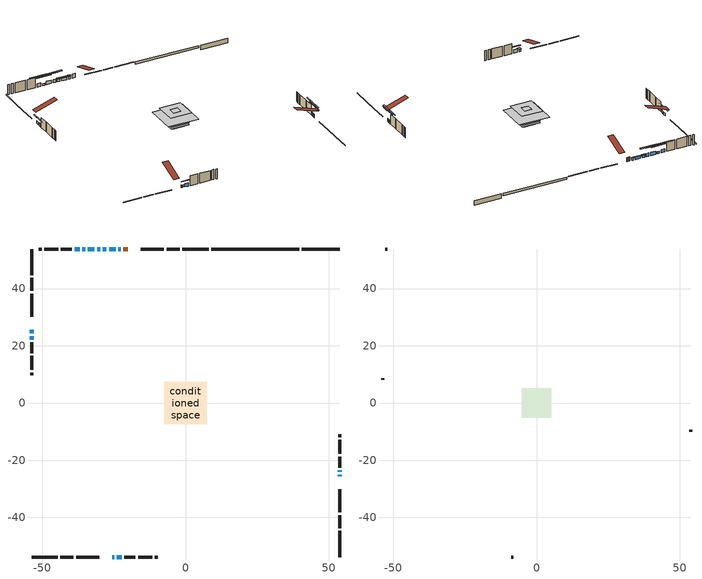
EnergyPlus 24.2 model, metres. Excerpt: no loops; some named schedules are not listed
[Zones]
conditioned space
 floor adiabatic (Floor3 construction): -4.33,-4.33 -4.33,4.33 4.33,4.33 4.33,-4.33 z0.31
 floor adiabatic (AdiabaticFloorConstruction): -7.4,-7.4 -7.4,7.4 7.4,7.4 7.4,-7.4 z2.75
 floor foundation (Slab1 construction): -2.75,-2.75 -2.75,2.75 2.75,2.75 2.75,-2.75 z-1.83
 floor foundation (Slab2 construction): -4.33,-4.33 -4.33,4.33 4.33,4.33 4.33,-4.33 z-0.76
 wall outside (RimJoist1 construction): 8.07,53.81 -1.08,53.81 / -53.81,-53.81 -44.66,-53.81 / -53.81,53.81 -53.81,44.66 / 53.81,-53.81 53.81,-44.66 z0.31:0.61
 wall outside (RimJoist2 construction): -2.01,53.81 -6.59,53.81 / -43.74,-53.81 -39.16,-53.81 / -53.81,43.74 -53.81,39.16 / 53.81,-43.74 53.81,-39.16 z0.31:0.61
 wall outside (RimJoist3 construction): -7.52,53.81 -15.58,53.81 / -38.23,-53.81 -30.17,-53.81 / -53.81,38.23 -53.81,30.17 / 53.81,-38.23 53.81,-30.17 z0.31:0.61
 wall outside (AdiabaticWallConstruction 1): -20.2,53.81 -21.76,53.81 z0.31:2.34
 wall outside (AdiabaticWallConstruction): -25.55,-53.81 -24.94,-53.81 z0.31:1.23; -53.81,25.55 -53.81,24.33 / -22.69,53.81 -23.45,53.81 / -24.38,53.81 -26.72,53.81 / -27.64,53.81 -28.86,53.81 / -53.81,23.41 -53.81,22.18 z0.31:1.53; -29.79,53.81 -30.91,53.81 / 53.81,-25.55 53.81,-24.99 / 53.81,-24.07 53.81,-23.51 / -31.84,53.81 -34.18,53.81 / -37,53.81 -38.78,53.81 z0.31:1.89; -35.1,53.81 -36.07,53.81 z0.31:1.28; -24.01,-53.81 -22.26,-53.81 z0.31:1.86
 wall outside (Wall1 construction): -39.7,53.81 -43.54,53.81 / -21.33,-53.81 -17.49,-53.81 / -53.81,21.26 -53.81,17.42 / 53.81,-22.58 53.81,-18.74 z0.31:5.19
 wall outside (Wall2 construction): -44.47,53.81 -49.39,53.81 / -16.56,-53.81 -11.65,-53.81 / -53.81,16.49 -53.81,11.57 / 53.81,-17.81 53.81,-12.89 z0.31:5.19
 wall outside (Wall3 construction): -50.32,53.81 -51.31,53.81 / -10.72,-53.81 -9.73,-53.81 / -53.81,10.64 -53.81,9.65 / 53.81,-11.96 53.81,-10.97 z0.31:5.19
 wall foundation (FoundationWall1 construction): 53.81,53.81 40.71,53.81 z-1.83:0.3
 wall foundation (FoundationWall2 construction): 39.78,53.81 8.99,53.81 z-0.76:0.31
 window (WindowConstruction 11): -25.55,-53.81 -24.94,-53.81 z0.31:1.22
 window (WindowConstruction 6): -53.81,25.55 -53.81,24.33 z0.31:1.53
 window (WindowConstruction 7): -22.69,53.81 -23.45,53.81 z0.31:1.53
 window (WindowConstruction 8): -24.38,53.81 -26.72,53.81 z0.31:1.53
 window (WindowConstruction 9): -27.64,53.81 -28.86,53.81 z0.31:1.53
 window (WindowConstruction 10): -53.81,23.4 -53.81,22.19 z0.31:1.53
 window (WindowConstruction 12): -29.79,53.81 -30.91,53.81 z0.31:1.89
 window (WindowConstruction): 53.81,-25.55 53.81,-25 z0.31:1.89
 window (WindowConstruction 1): 53.81,-24.07 53.81,-23.51 z0.31:1.89
 window (WindowConstruction 2): -31.84,53.81 -34.17,53.81 z0.31:1.89
 window (WindowConstruction 3): -35.1,53.81 -36.07,53.81 z0.31:1.28
 window (WindowConstruction 4): -37,53.81 -38.78,53.81 z0.31:1.89
 window (WindowConstruction 5): -24.01,-53.81 -22.26,-53.81 z0.31:1.86
 door (Door): -20.2,53.81 -21.76,53.81 z0.31:2.34
 ceiling adiabatic (AdiabaticFloorConstruction): 7.4,-7.4 7.4,7.4 -7.4,7.4 -7.4,-7.4 z2.75
attic - vented
 floor to conditioned space (Floor1 construction Reversed): -1.69,-1.69 -1.69,1.69 1.69,1.69 1.69,-1.69 z5.19
 floor to conditioned space (Floor2 construction Reversed): -5.1,-5.1 -5.1,5.1 5.1,5.1 5.1,-5.1 z5.19
 wall outside (Wall4 construction): -52.24,53.81 -52.89,53.81 / -8.8,-53.81 -8.15,-53.81 / -53.81,8.72 -53.81,8.08 / 53.81,-10.04 53.81,-9.4 z0.31:5.19
 roof outside (Roof1 construction): -19.27,53.81,5.19 -19.27,43.36,8.67 -16.51,43.36,8.67 -16.51,53.81,5.19; -26.48,-53.81,5.19 -26.48,-43.36,8.67 -29.24,-43.36,8.67 -29.24,-53.81,5.19; -53.81,26.48,5.19 -43.36,26.48,8.67 -43.36,29.24,8.67 -53.81,29.24,5.19; 53.81,-26.48,5.19 43.36,-26.48,8.67 43.36,-29.24,8.67 53.81,-29.24,5.19
shading: -24.64,-53.81 -25.85,-53.81 -25.85,-55.03 -24.64,-55.03 z1.52; -53.81,22.2 -53.81,27.68 -54.11,27.68 -54.11,22.2 z3.66; -23.75,53.81 -22.39,53.81 -22.39,54.42 -23.75,54.42 z1.83; -27.01,53.81 -24.08,53.81 -24.08,54.42 -27.01,54.42 z1.83; -29.16,53.81 -27.35,53.81 -27.35,54.42 -29.16,54.42 z1.83; -53.81,20.05 -53.81,25.54 -54.11,25.54 -54.11,20.05 z3.66; -34.26,53.81 -26.44,53.81 -26.44,54.42 -34.26,54.42 z5.24; 53.81,-21.04 53.81,-29.51 54.11,-29.51 54.11,-21.04 z5.85; 53.81,-18.63 53.81,-28.95 54.11,-28.95 54.11,-18.63 z6.77; -37.23,53.81 -28.79,53.81 -28.79,54.42 -37.23,54.42 z4.94; -39.42,53.81 -31.75,53.81 -31.75,54.42 -39.42,54.42 z4.63; -42.13,53.81 -33.65,53.81 -33.65,54.42 -42.13,54.42 z5.24; -20.74,-53.81 -25.54,-53.81 -25.54,-54.11 -20.74,-54.11 z3.38
[Building]
Building 1: Terrain=Suburbs
[Site:Location]
Halifax Intl AP_NS: Latitude {deg}=44.88; Longitude {deg}=-63.51; Time Zone {hr}=-4; Elevation {m}=145; Keep Site Location Information=Yes
[Site:GroundTemperature:Shallow]
3.15511, 1.33576, 1.19006, 2.05344, 5.51939, 8.9692, 11.96, 13.8546, 14.0156, 12.4746, 9.56009, 6.2161
[Site:WaterMainsTemperature]
Calculation Method=Schedule; Temperature Schedule=mains temperature schedule
[Material] Roughness=Rough; Thermal Absorptance=0.9
Name | Thickness {m} | Conductivity {W/m-K} | Density {kg/m3} | Specific Heat {J/kg-K} | Solar Absorptance | Visible Absorptance
asphalt or fiberglass shingles | 0.00635 | 0.162714 | 1121.4 | 1465.45 | 0.4 | 0.4
ceiling loosefill ins | 0.0846667 | 0.0480833 | 16.02 | 1046.75 | 0.7 | 0.7
ceiling loosefill ins 1 | 0.169333 | 0.0480833 | 16.02 | 1046.75 | 0.7 | 0.7
ceiling stud and cavity | 0.1397 | 0.100427 | 65.682 | 1177.47 | 0.7 | 0.7
ceiling stud and cavity 1 | 0.1397 | 0.209332 | 65.682 | 1177.47 | 0.7 | 0.7
concrete 4.0 in. | 0.1016 | 1.803125 | 2242.8 | 837.4 | 0.7 | 0.7
concrete 8.0 in. | 0.2032 | 1.803125 | 2242.8 | 837.4 | 0.7 | 0.7
door material | 0.04445 | 0.053851 | 512.64 | 1214.23 | 0.7 | 0.7
exterior vertical ins | 0.0722076 | 0.029427 | 32.04 | 1214.23 | 0.7 | 0.7
exterior vertical ins 1 | 0.0476191 | 0.029427 | 32.04 | 1214.23 | 0.7 | 0.7
floor covering | 0.0127 | 9.015625 | 54.468 | 1339.84 | 0.6 | 0.6
floor covering 1 | 0.0127 | 0.0433444 | 54.468 | 1339.84 | 0.6 | 0.6
floor rigid ins; wall rigid ins 1 | 0.512978 | 0.029427 | 32.04 | 1214.23 | 0.7 | 0.7
floor stud and cavity | 0.0889 | 0.303776 | 50.32683 | 1063.81 | 0.7 | 0.7
floor stud and cavity 1 | 0.1397 | 1.75129 | 37.0049 | 1207.88 | 0.7 | 0.7
furniture material conditioned space 1 | 0.1524 | 0.115458 | 640.8 | 1214.23 | 0.6 | 0.6
gypsum board | 0.0127 | 0.160291 | 801 | 837.4 | 0.6 | 0.6
gypsum board 1 | 0.0127 | 0.160291 | 801 | 837.4 | 0.7 | 0.7
osb sheathing 0.5 in. | 0.0127 | 0.115458 | 512.64 | 1214.23 | 0.7 | 0.7
osb sheathing 0.75 in. | 0.01905 | 0.115458 | 512.64 | 1214.23 | 0.7 | 0.7
osb sheathing 2.0 in. | 0.0508 | 0.115458 | 512.64 | 1214.23 | 0.7 | 0.7
rim joist rigid ins; wall rigid ins | 0.051816 | 0.029427 | 32.04 | 1214.23 | 0.7 | 0.7
rim joist stud and cavity | 0.0508 | 0.126838 | 50.32683 | 1063.81 | 0.6 | 0.6
rim joist stud and cavity 1 | 0.0508 | 0.037246 | 125.044 | 1163.47 | 0.6 | 0.6
wall stud and cavity | 0.1397 | 0.178692 | 139.0536 | 1170.24 | 0.7 | 0.7
wall stud and cavity 1 | 0.1397 | 0.177891 | 139.0536 | 1170.24 | 0.7 | 0.7
wall stud and cavity 2 | 0.1397 | 0.223492 | 139.0536 | 1170.24 | 0.7 | 0.7
wall stud and cavity 3 | 0.0889 | 6.9971 | 50.32683 | 1063.81 | 0.6 | 0.6
wall stud and cavity 4 | 0.0889 | 0.380278 | 52.3479 | 1209.89 | 0.7 | 0.7
wall stud and cavity 5 | 0.0889 | 0.391764 | 83.0341 | 1211.67 | 0.7 | 0.7
wood siding | 0.0254 | 0.102417 | 544.68 | 1172.36 | 0.4 | 0.4
wood siding 1 | 0.00254 | 0.102417 | 544.68 | 1172.36 | 0.4 | 0.4
wood siding 2; wood siding 3; wood siding 4 | 0.0254 | 0.102417 | 544.68 | 1172.36 | 0.7 | 0.7
[WindowMaterial:SimpleGlazingSystem]
Name | U-Factor {W/m2-K} | Solar Heat Gain Coefficient
WindowMaterial | 2.99003 | 0.53
WindowMaterial 1 | 2.89692 | 0.66
WindowMaterial 2 | 2.95994 | 0.56
WindowMaterial 3 | 2.906 | 0.64
WindowMaterial 4 | 2.907136 | 0.64
WindowMaterial 5 | 2.93496 | 0.6
WindowMaterial 6 | 2.96562 | 0.56
WindowMaterial 7 | 2.909975 | 0.64
WindowMaterial 8 | 2.97868 | 0.61
WindowMaterial 9 | 2.969594 | 0.62
[Construction]
AdiabaticFloorConstruction: floor stud and cavity 1, floor rigid ins, osb sheathing 0.75 in., floor covering 1
AdiabaticWallConstruction: wood siding 3, wall rigid ins 1, wall stud and cavity 4, gypsum board
AdiabaticWallConstruction 1: wood siding 4, wall rigid ins 1, wall stud and cavity 4, gypsum board
Door: door material
Floor1 construction Reversed: gypsum board, ceiling stud and cavity, ceiling loosefill ins
Floor2 construction Reversed: gypsum board, ceiling stud and cavity 1, ceiling loosefill ins 1
Floor3 construction: floor stud and cavity, floor covering
FoundationWall1 construction; FoundationWall2 construction: concrete 8.0 in., gypsum board 1
furniture construction conditioned space 1: furniture material conditioned space 1
PartitionWallConstruction: gypsum board, wall stud and cavity 5, gypsum board
RimJoist1 construction: wood siding 2, rim joist stud and cavity
RimJoist2 construction; RimJoist3 construction: wood siding 2, rim joist rigid ins, osb sheathing 2.0 in., rim joist stud and cavity 1
Roof1 construction: asphalt or fiberglass shingles
Slab1 construction; Slab2 construction: concrete 4.0 in.
Wall1 construction: wood siding, wall rigid ins, osb sheathing 0.5 in., wall stud and cavity, gypsum board
Wall2 construction: wood siding, wall rigid ins, osb sheathing 0.5 in., wall stud and cavity 1, gypsum board
Wall3 construction: wood siding, wall rigid ins, osb sheathing 0.5 in., wall stud and cavity 2, gypsum board
Wall4 construction: wood siding 1, wall stud and cavity 3
WindowConstruction; WindowConstruction 1: WindowMaterial
WindowConstruction 10; WindowConstruction 6; WindowConstruction 9: WindowMaterial 5
WindowConstruction 11: WindowMaterial 8
WindowConstruction 12: WindowMaterial 9
WindowConstruction 2: WindowMaterial 1
WindowConstruction 3: WindowMaterial 2
WindowConstruction 4: WindowMaterial 3
WindowConstruction 5: WindowMaterial 4
WindowConstruction 7: WindowMaterial 6
WindowConstruction 8: WindowMaterial 7
[Zone] Multiplier=1; Part of Total Floor Area=Yes
Name | Volume {m3}
attic - vented | 65.2518
conditioned space | 730.1
[Space]
Name | Zone | Volume {m3}
attic - vented 1 | attic - vented | 65.2518
conditioned space 1 | conditioned space | 730.1
[ZoneInfiltration:EffectiveLeakageArea]
infil attic - vented 1: Zone or Space=attic - vented 1; Schedule=Always On Discrete; Effective Air Leakage Area {cm2}=4130.15; Stack Coefficient=0.000581549; Wind Coefficient=1.62935e-05
[ZoneMixing]
whole house fan mix: Zone or Space=attic - vented; Schedule=Always On Continuous; Design Flow Rate Calculation Method=Flow/Zone; Design Flow Rate {m3/s}=0; Source Zone or Space=conditioned space
[SurfaceProperty:ExposedFoundationPerimeter] Exposed Perimeter Calculation Method=TotalExposedPerimeter
Name | Total Exposed Perimeter {m}
Slab1 | 13.106
Slab2 | 30.785
[InternalMass] Zone or ZoneList=conditioned space; Space or SpaceList=conditioned space 1
Name | Construction | Surface Area {m2}
furniture mass conditioned space 1 | furniture construction conditioned space 1 | 159.868
partition wall mass | PartitionWallConstruction | 324.6
[Lights]
interior lighting: Zone or ZoneList or Space or SpaceList=conditioned space 1; Schedule=interior lighting schedule; Design Level Calculation Method=LightingLevel; Lighting Level {W}=343.2; Return Air Fraction=0; Fraction Radiant=0.6; Fraction Visible=0.2; Fraction Replaceable=1
[People]
occupants: Zone or ZoneList or Space or SpaceList=conditioned space 1; Number of People Schedule=occupants schedule; Number of People Calculation Method=People; Number of People=3; Fraction Radiant=0.314171; Sensible Heat Fraction=0.56303; Activity Level Schedule=occupants activity schedule; Carbon Dioxide Generation Rate {m3/s-W}=0; Enable ASHRAE 55 Comfort Warnings=No; Mean Radiant Temperature Calculation Type=EnclosureAveraged
[ElectricEquipment] Zone or ZoneList or Space or SpaceList=conditioned space 1; Design Level Calculation Method=EquipmentLevel
Name | Schedule | Design Level {W} | Fraction Latent | Fraction Radiant | Fraction Lost
clothes dryer | clothes dryer schedule | 140.772 | 0.015 | 0.081 | 0.85
clothes washer | clothes washer schedule | 32.1985 | 0.03 | 0.162 | 0.7
cooking range | cooking range schedule | 215.147 | 0.08 | 0.432 | 0.2
dishwasher | dishwasher schedule | 66.8632 | 0.3 | 0.18 | 0.4
fridge | fridge schedule | 72.9452 | 0 | 0.6 | 0
mech vent house fan | mech vent house fan schedule | 0 | 0 | 0 | 1
mech vent house fan cfis | mech vent house fan cfis schedule | 0 | 0 | 0 | 0
misc plug loads | misc plug loads schedule | 494.7 | 0.045 | 0.513 | 0.1
whole house fan | Always On Discrete | 0 | 0 | 0 | 1
[OtherEquipment] Zone or ZoneList or Space or SpaceList=conditioned space 1; Design Level Calculation Method=EquipmentLevel
Name | Fuel Type | Schedule | Design Level {W} | Fraction Latent | Fraction Radiant | Fraction Lost
clothes dryer 1 | Electricity | clothes dryer schedule | 0 | 0.015 | 0.081 | 0.85
cooking range 1 | Electricity | cooking range schedule | 0 | 0.08 | 0.432 | 0.2
general water use latent | None | general water use schedule | 62.594 | 1 | 0 | 0
general water use sensible | None | general water use schedule | -61.6891 | 0 | 0.6 | 0
mech vent house fan latent load | None | Always On Discrete | 0 | 1 | 0 | 0
mech vent house fan sensible load | None | Always On Discrete | 0 | 0 | 0 | 0
water heater energy adjustment1 | Electricity | Always On Discrete | 0.01 | 0 | 0 | 1
[ZoneInfiltration:DesignFlowRate] Zone or ZoneList or Space or SpaceList=conditioned space 1; Schedule=Always On Discrete; Design Flow Rate Calculation Method=Flow/Zone; Design Flow Rate {m3/s}=0
infil flow; natural vent flow; whole house fan flow
[Foundation:Kiva] Initial Indoor Air Temperature {C}=18; Wall Depth Below Slab {m}=0.2032; Custom Block X Position 1 {m}=0.2159; Custom Block Z Position 1 {m}=0
Name | Wall Height Above Grade {m} | Custom Block Material Name 1 | Custom Block Depth 1 {m}
Foundation Kiva 1 | 0.300015 | exterior vertical ins | 2.13
Foundation Kiva 2 | 0.310012 | exterior vertical ins 1 | 1.07
[Foundation:Kiva:Settings]
Soil Conductivity {W/m-K}=0.849921; Soil Density {kg/m3}=1842.3; Soil Specific Heat {J/kg-K}=418.7; Ground Solar Absorptivity=0.9; Ground Thermal Absorptivity=0.9; Ground Surface Roughness {m}=0.03; Far-Field Width {m}=40; Deep-Ground Boundary Condition=ZeroFlux; Deep-Ground Depth {m}=40; Minimum Cell Dimension {m}=0.2; Maximum Cell Growth Coefficient=3; Simulation Timestep=Timestep
[Exterior:Lights]
exterior lighting: Schedule=exterior lighting schedule; Design Level {W}=75.6
[Schedule:Constant]
Name | Hourly Value
Always On Continuous; mech vent house fan schedule; mech vent house fan cfis schedule; Always On Discrete | 1
occupants activity schedule | 117.228
fridge schedule | 0
[Schedule:Week:Daily]
interior lighting schedule Week Rule - Jan1-Jan27: interior lighting schedule day, interior lighting schedule day, interior lighting schedule day, interior lighting schedule day, interior lighting schedule day, interior lighting schedule day, interior lighting schedule day, interior lighting schedule default day, interior lighting schedule default day, interior lighting schedule default day, interior lighting schedule default day, interior lighting schedule default day
interior lighting schedule Week Rule - Jan28-Feb3: interior lighting schedule day, interior lighting schedule day, interior lighting schedule day, interior lighting schedule day, interior lighting schedule day 1, interior lighting schedule day 1, interior lighting schedule day 1, interior lighting schedule default day, interior lighting schedule default day, interior lighting schedule default day, interior lighting schedule default day, interior lighting schedule default day
interior lighting schedule Week Rule - Feb4-Feb24: interior lighting schedule day 1, interior lighting schedule day 1, interior lighting schedule day 1, interior lighting schedule day 1, interior lighting schedule day 1, interior lighting schedule day 1, interior lighting schedule day 1, interior lighting schedule default day, interior lighting schedule default day, interior lighting schedule default day, interior lighting schedule default day, interior lighting schedule default day
interior lighting schedule Week Rule - Feb25-Mar3: interior lighting schedule day 1, interior lighting schedule day 1, interior lighting schedule day 1, interior lighting schedule day 1, interior lighting schedule day 2, interior lighting schedule day 2, interior lighting schedule day 2, interior lighting schedule default day, interior lighting schedule default day, interior lighting schedule default day, interior lighting schedule default day, interior lighting schedule default day
interior lighting schedule Week Rule - Mar4-Mar31: interior lighting schedule day 2, interior lighting schedule day 2, interior lighting schedule day 2, interior lighting schedule day 2, interior lighting schedule day 2, interior lighting schedule day 2, interior lighting schedule day 2, interior lighting schedule default day, interior lighting schedule default day, interior lighting schedule default day, interior lighting schedule default day, interior lighting schedule default day
interior lighting schedule Week Rule - Apr1-Apr28: interior lighting schedule day 3, interior lighting schedule day 3, interior lighting schedule day 3, interior lighting schedule day 3, interior lighting schedule day 3, interior lighting schedule day 3, interior lighting schedule day 3, interior lighting schedule default day, interior lighting schedule default day, interior lighting schedule default day, interior lighting schedule default day, interior lighting schedule default day
interior lighting schedule Week Rule - Apr29-May5: interior lighting schedule day 3, interior lighting schedule day 3, interior lighting schedule day 4, interior lighting schedule day 4, interior lighting schedule day 4, interior lighting schedule day 4, interior lighting schedule day 4, interior lighting schedule default day, interior lighting schedule default day, interior lighting schedule default day, interior lighting schedule default day, interior lighting schedule default day
interior lighting schedule Week Rule - May6-May26: interior lighting schedule day 4, interior lighting schedule day 4, interior lighting schedule day 4, interior lighting schedule day 4, interior lighting schedule day 4, interior lighting schedule day 4, interior lighting schedule day 4, interior lighting schedule default day, interior lighting schedule default day, interior lighting schedule default day, interior lighting schedule default day, interior lighting schedule default day
interior lighting schedule Week Rule - May27-Jun2: interior lighting schedule day 4, interior lighting schedule day 4, interior lighting schedule day 4, interior lighting schedule day 4, interior lighting schedule day 4, interior lighting schedule day 5, interior lighting schedule day 5, interior lighting schedule default day, interior lighting schedule default day, interior lighting schedule default day, interior lighting schedule default day, interior lighting schedule default day
interior lighting schedule Week Rule - Jun3-Jun30: interior lighting schedule day 5, interior lighting schedule day 5, interior lighting schedule day 5, interior lighting schedule day 5, interior lighting schedule day 5, interior lighting schedule day 5, interior lighting schedule day 5, interior lighting schedule default day, interior lighting schedule default day, interior lighting schedule default day, interior lighting schedule default day, interior lighting schedule default day
interior lighting schedule Week Rule - Jul1-Jul28: interior lighting schedule day 6, interior lighting schedule day 6, interior lighting schedule day 6, interior lighting schedule day 6, interior lighting schedule day 6, interior lighting schedule day 6, interior lighting schedule day 6, interior lighting schedule default day, interior lighting schedule default day, interior lighting schedule default day, interior lighting schedule default day, interior lighting schedule default day
interior lighting schedule Week Rule - Jul29-Aug4: interior lighting schedule day 6, interior lighting schedule day 6, interior lighting schedule day 6, interior lighting schedule day 7, interior lighting schedule day 7, interior lighting schedule day 7, interior lighting schedule day 7, interior lighting schedule default day, interior lighting schedule default day, interior lighting schedule default day, interior lighting schedule default day, interior lighting schedule default day
interior lighting schedule Week Rule - Aug5-Aug25: interior lighting schedule day 7, interior lighting schedule day 7, interior lighting schedule day 7, interior lighting schedule day 7, interior lighting schedule day 7, interior lighting schedule day 7, interior lighting schedule day 7, interior lighting schedule default day, interior lighting schedule default day, interior lighting schedule default day, interior lighting schedule default day, interior lighting schedule default day
interior lighting schedule Week Rule - Aug26-Sep1: interior lighting schedule day 7, interior lighting schedule day 7, interior lighting schedule day 7, interior lighting schedule day 7, interior lighting schedule day 7, interior lighting schedule day 7, interior lighting schedule day 8, interior lighting schedule default day, interior lighting schedule default day, interior lighting schedule default day, interior lighting schedule default day, interior lighting schedule default day
interior lighting schedule Week Rule - Sep2-Sep29: interior lighting schedule day 8, interior lighting schedule day 8, interior lighting schedule day 8, interior lighting schedule day 8, interior lighting schedule day 8, interior lighting schedule day 8, interior lighting schedule day 8, interior lighting schedule default day, interior lighting schedule default day, interior lighting schedule default day, interior lighting schedule default day, interior lighting schedule default day
interior lighting schedule Week Rule - Sep30-Oct6: interior lighting schedule day 8, interior lighting schedule day 9, interior lighting schedule day 9, interior lighting schedule day 9, interior lighting schedule day 9, interior lighting schedule day 9, interior lighting schedule day 9, interior lighting schedule default day, interior lighting schedule default day, interior lighting schedule default day, interior lighting schedule default day, interior lighting schedule default day
interior lighting schedule Week Rule - Oct7-Oct27: interior lighting schedule day 9, interior lighting schedule day 9, interior lighting schedule day 9, interior lighting schedule day 9, interior lighting schedule day 9, interior lighting schedule day 9, interior lighting schedule day 9, interior lighting schedule default day, interior lighting schedule default day, interior lighting schedule default day, interior lighting schedule default day, interior lighting schedule default day
interior lighting schedule Week Rule - Oct28-Nov3: interior lighting schedule day 9, interior lighting schedule day 9, interior lighting schedule day 9, interior lighting schedule day 9, interior lighting schedule day 10, interior lighting schedule day 10, interior lighting schedule day 10, interior lighting schedule default day, interior lighting schedule default day, interior lighting schedule default day, interior lighting schedule default day, interior lighting schedule default day
interior lighting schedule Week Rule - Nov4-Nov24: interior lighting schedule day 10, interior lighting schedule day 10, interior lighting schedule day 10, interior lighting schedule day 10, interior lighting schedule day 10, interior lighting schedule day 10, interior lighting schedule day 10, interior lighting schedule default day, interior lighting schedule default day, interior lighting schedule default day, interior lighting schedule default day, interior lighting schedule default day
interior lighting schedule Week Rule - Nov25-Dec1: interior lighting schedule day 10, interior lighting schedule day 10, interior lighting schedule day 10, interior lighting schedule day 10, interior lighting schedule day 10, interior lighting schedule day 10, interior lighting schedule day 11, interior lighting schedule default day, interior lighting schedule default day, interior lighting schedule default day, interior lighting schedule default day, interior lighting schedule default day
interior lighting schedule Week Rule - Dec2-Dec31: interior lighting schedule day 11, interior lighting schedule day 11, interior lighting schedule day 11, interior lighting schedule day 11, interior lighting schedule day 11, interior lighting schedule day 11, interior lighting schedule day 11, interior lighting schedule default day, interior lighting schedule default day, interior lighting schedule default day, interior lighting schedule default day, interior lighting schedule default day
occupants schedule Week Rule - Jan1-Dec31: occupants schedule day, occupants schedule day, occupants schedule day, occupants schedule day, occupants schedule day, occupants schedule day, occupants schedule day, occupants schedule default day, occupants schedule default day, occupants schedule default day, occupants schedule default day, occupants schedule default day
clothes dryer schedule Week Rule - Jan1-Dec31: clothes dryer schedule day, clothes dryer schedule day, clothes dryer schedule day, clothes dryer schedule day, clothes dryer schedule day, clothes dryer schedule day, clothes dryer schedule day, clothes dryer schedule default day, clothes dryer schedule default day, clothes dryer schedule default day, clothes dryer schedule default day, clothes dryer schedule default day
clothes washer schedule Week Rule - Jan1-Dec31: clothes washer schedule day, clothes washer schedule day, clothes washer schedule day, clothes washer schedule day, clothes washer schedule day, clothes washer schedule day, clothes washer schedule day, clothes washer schedule default day, clothes washer schedule default day, clothes washer schedule default day, clothes washer schedule default day, clothes washer schedule default day
cooking range schedule Week Rule - Jan1-Dec31: cooking range schedule day, cooking range schedule day, cooking range schedule day, cooking range schedule day, cooking range schedule day, cooking range schedule day, cooking range schedule day, cooking range schedule default day, cooking range schedule default day, cooking range schedule default day, cooking range schedule default day, cooking range schedule default day
dishwasher schedule Week Rule - Jan1-Dec31: dishwasher schedule day, dishwasher schedule day, dishwasher schedule day, dishwasher schedule day, dishwasher schedule day, dishwasher schedule day, dishwasher schedule day, dishwasher schedule default day, dishwasher schedule default day, dishwasher schedule default day, dishwasher schedule default day, dishwasher schedule default day
misc plug loads schedule Week Rule - Jan1-Dec31: misc plug loads schedule day, misc plug loads schedule day, misc plug loads schedule day, misc plug loads schedule day, misc plug loads schedule day, misc plug loads schedule day, misc plug loads schedule day, misc plug loads schedule default day, misc plug loads schedule default day, misc plug loads schedule default day, misc plug loads schedule default day, misc plug loads schedule default day
general water use schedule Week Rule - Jan1-Dec31: general water use schedule day, general water use schedule day, general water use schedule day, general water use schedule day, general water use schedule day, general water use schedule day, general water use schedule day, general water use schedule default day, general water use schedule default day, general water use schedule default day, general water use schedule default day, general water use schedule default day
exterior lighting schedule Week Rule - Jan1-Jan27: exterior lighting schedule day, exterior lighting schedule day, exterior lighting schedule day, exterior lighting schedule day, exterior lighting schedule day, exterior lighting schedule day, exterior lighting schedule day, exterior lighting schedule default day, exterior lighting schedule default day, exterior lighting schedule default day, exterior lighting schedule default day, exterior lighting schedule default day
exterior lighting schedule Week Rule - Jan28-Feb3: exterior lighting schedule day, exterior lighting schedule day, exterior lighting schedule day, exterior lighting schedule day, exterior lighting schedule day 1, exterior lighting schedule day 1, exterior lighting schedule day 1, exterior lighting schedule default day, exterior lighting schedule default day, exterior lighting schedule default day, exterior lighting schedule default day, exterior lighting schedule default day
exterior lighting schedule Week Rule - Feb4-Feb24: exterior lighting schedule day 1, exterior lighting schedule day 1, exterior lighting schedule day 1, exterior lighting schedule day 1, exterior lighting schedule day 1, exterior lighting schedule day 1, exterior lighting schedule day 1, exterior lighting schedule default day, exterior lighting schedule default day, exterior lighting schedule default day, exterior lighting schedule default day, exterior lighting schedule default day
exterior lighting schedule Week Rule - Feb25-Mar3: exterior lighting schedule day 1, exterior lighting schedule day 1, exterior lighting schedule day 1, exterior lighting schedule day 1, exterior lighting schedule day 2, exterior lighting schedule day 2, exterior lighting schedule day 2, exterior lighting schedule default day, exterior lighting schedule default day, exterior lighting schedule default day, exterior lighting schedule default day, exterior lighting schedule default day
exterior lighting schedule Week Rule - Mar4-Mar31: exterior lighting schedule day 2, exterior lighting schedule day 2, exterior lighting schedule day 2, exterior lighting schedule day 2, exterior lighting schedule day 2, exterior lighting schedule day 2, exterior lighting schedule day 2, exterior lighting schedule default day, exterior lighting schedule default day, exterior lighting schedule default day, exterior lighting schedule default day, exterior lighting schedule default day
exterior lighting schedule Week Rule - Apr1-Apr28: exterior lighting schedule day 3, exterior lighting schedule day 3, exterior lighting schedule day 3, exterior lighting schedule day 3, exterior lighting schedule day 3, exterior lighting schedule day 3, exterior lighting schedule day 3, exterior lighting schedule default day, exterior lighting schedule default day, exterior lighting schedule default day, exterior lighting schedule default day, exterior lighting schedule default day
exterior lighting schedule Week Rule - Apr29-May5: exterior lighting schedule day 3, exterior lighting schedule day 3, exterior lighting schedule day 4, exterior lighting schedule day 4, exterior lighting schedule day 4, exterior lighting schedule day 4, exterior lighting schedule day 4, exterior lighting schedule default day, exterior lighting schedule default day, exterior lighting schedule default day, exterior lighting schedule default day, exterior lighting schedule default day
exterior lighting schedule Week Rule - May6-May26: exterior lighting schedule day 4, exterior lighting schedule day 4, exterior lighting schedule day 4, exterior lighting schedule day 4, exterior lighting schedule day 4, exterior lighting schedule day 4, exterior lighting schedule day 4, exterior lighting schedule default day, exterior lighting schedule default day, exterior lighting schedule default day, exterior lighting schedule default day, exterior lighting schedule default day
exterior lighting schedule Week Rule - May27-Jun2: exterior lighting schedule day 4, exterior lighting schedule day 4, exterior lighting schedule day 4, exterior lighting schedule day 4, exterior lighting schedule day 4, exterior lighting schedule day 5, exterior lighting schedule day 5, exterior lighting schedule default day, exterior lighting schedule default day, exterior lighting schedule default day, exterior lighting schedule default day, exterior lighting schedule default day
exterior lighting schedule Week Rule - Jun3-Jun30: exterior lighting schedule day 5, exterior lighting schedule day 5, exterior lighting schedule day 5, exterior lighting schedule day 5, exterior lighting schedule day 5, exterior lighting schedule day 5, exterior lighting schedule day 5, exterior lighting schedule default day, exterior lighting schedule default day, exterior lighting schedule default day, exterior lighting schedule default day, exterior lighting schedule default day
exterior lighting schedule Week Rule - Jul1-Jul28: exterior lighting schedule day 6, exterior lighting schedule day 6, exterior lighting schedule day 6, exterior lighting schedule day 6, exterior lighting schedule day 6, exterior lighting schedule day 6, exterior lighting schedule day 6, exterior lighting schedule default day, exterior lighting schedule default day, exterior lighting schedule default day, exterior lighting schedule default day, exterior lighting schedule default day
exterior lighting schedule Week Rule - Jul29-Aug4: exterior lighting schedule day 6, exterior lighting schedule day 6, exterior lighting schedule day 6, exterior lighting schedule day 7, exterior lighting schedule day 7, exterior lighting schedule day 7, exterior lighting schedule day 7, exterior lighting schedule default day, exterior lighting schedule default day, exterior lighting schedule default day, exterior lighting schedule default day, exterior lighting schedule default day
exterior lighting schedule Week Rule - Aug5-Aug25: exterior lighting schedule day 7, exterior lighting schedule day 7, exterior lighting schedule day 7, exterior lighting schedule day 7, exterior lighting schedule day 7, exterior lighting schedule day 7, exterior lighting schedule day 7, exterior lighting schedule default day, exterior lighting schedule default day, exterior lighting schedule default day, exterior lighting schedule default day, exterior lighting schedule default day
exterior lighting schedule Week Rule - Aug26-Sep1: exterior lighting schedule day 7, exterior lighting schedule day 7, exterior lighting schedule day 7, exterior lighting schedule day 7, exterior lighting schedule day 7, exterior lighting schedule day 7, exterior lighting schedule day 8, exterior lighting schedule default day, exterior lighting schedule default day, exterior lighting schedule default day, exterior lighting schedule default day, exterior lighting schedule default day
exterior lighting schedule Week Rule - Sep2-Sep29: exterior lighting schedule day 8, exterior lighting schedule day 8, exterior lighting schedule day 8, exterior lighting schedule day 8, exterior lighting schedule day 8, exterior lighting schedule day 8, exterior lighting schedule day 8, exterior lighting schedule default day, exterior lighting schedule default day, exterior lighting schedule default day, exterior lighting schedule default day, exterior lighting schedule default day
[Schedule:Year]
interior lighting schedule: interior lighting schedule Week Rule - Jan1-Jan27, 1, 1, 1, 27, interior lighting schedule Week Rule - Jan28-Feb3, 1, 28, 2, 3, interior lighting schedule Week Rule - Feb4-Feb24, 2, 4, 2, 24, interior lighting schedule Week Rule - Feb25-Mar3, 2, 25, 3, 3, interior lighting schedule Week Rule - Mar4-Mar31, 3, 4, 3, 31, interior lighting schedule Week Rule - Apr1-Apr28, 4, 1, 4, 28, interior lighting schedule Week Rule - Apr29-May5, 4, 29, 5, 5, interior lighting schedule Week Rule - May6-May26, 5, 6, 5, 26, interior lighting schedule Week Rule - May27-Jun2, 5, 27, 6, 2, interior lighting schedule Week Rule - Jun3-Jun30, 6, 3, 6, 30, interior lighting schedule Week Rule - Jul1-Jul28, 7, 1, 7, 28, interior lighting schedule Week Rule - Jul29-Aug4, 7, 29, 8, 4, interior lighting schedule Week Rule - Aug5-Aug25, 8, 5, 8, 25, interior lighting schedule Week Rule - Aug26-Sep1, 8, 26, 9, 1, interior lighting schedule Week Rule - Sep2-Sep29, 9, 2, 9, 29, interior lighting schedule Week Rule - Sep30-Oct6, 9, 30, 10, 6, interior lighting schedule Week Rule - Oct7-Oct27, 10, 7, 10, 27, interior lighting schedule Week Rule - Oct28-Nov3, 10, 28, 11, 3, interior lighting schedule Week Rule - Nov4-Nov24, 11, 4, 11, 24, interior lighting schedule Week Rule - Nov25-Dec1, 11, 25, 12, 1, interior lighting schedule Week Rule - Dec2-Dec31, 12, 2, 12, 31
occupants schedule: occupants schedule Week Rule - Jan1-Dec31, 1, 1, 12, 31
clothes dryer schedule: clothes dryer schedule Week Rule - Jan1-Dec31, 1, 1, 12, 31
clothes washer schedule: clothes washer schedule Week Rule - Jan1-Dec31, 1, 1, 12, 31
cooking range schedule: cooking range schedule Week Rule - Jan1-Dec31, 1, 1, 12, 31
dishwasher schedule: dishwasher schedule Week Rule - Jan1-Dec31, 1, 1, 12, 31
misc plug loads schedule: misc plug loads schedule Week Rule - Jan1-Dec31, 1, 1, 12, 31
general water use schedule: general water use schedule Week Rule - Jan1-Dec31, 1, 1, 12, 31
exterior lighting schedule: exterior lighting schedule Week Rule - Jan1-Jan27, 1, 1, 1, 27, exterior lighting schedule Week Rule - Jan28-Feb3, 1, 28, 2, 3, exterior lighting schedule Week Rule - Feb4-Feb24, 2, 4, 2, 24, exterior lighting schedule Week Rule - Feb25-Mar3, 2, 25, 3, 3, exterior lighting schedule Week Rule - Mar4-Mar31, 3, 4, 3, 31, exterior lighting schedule Week Rule - Apr1-Apr28, 4, 1, 4, 28, exterior lighting schedule Week Rule - Apr29-May5, 4, 29, 5, 5, exterior lighting schedule Week Rule - May6-May26, 5, 6, 5, 26, exterior lighting schedule Week Rule - May27-Jun2, 5, 27, 6, 2, exterior lighting schedule Week Rule - Jun3-Jun30, 6, 3, 6, 30, exterior lighting schedule Week Rule - Jul1-Jul28, 7, 1, 7, 28, exterior lighting schedule Week Rule - Jul29-Aug4, 7, 29, 8, 4, exterior lighting schedule Week Rule - Aug5-Aug25, 8, 5, 8, 25, exterior lighting schedule Week Rule - Aug26-Sep1, 8, 26, 9, 1, exterior lighting schedule Week Rule - Sep2-Sep29, 9, 2, 9, 29, exterior lighting schedule Week Rule - Sep30-Oct6, 9, 30, 10, 6, exterior lighting schedule Week Rule - Oct7-Oct27, 10, 7, 10, 27, exterior lighting schedule Week Rule - Oct28-Nov3, 10, 28, 11, 3, exterior lighting schedule Week Rule - Nov4-Nov24, 11, 4, 11, 24, exterior lighting schedule Week Rule - Nov25-Dec1, 11, 25, 12, 1, exterior lighting schedule Week Rule - Dec2-Dec31, 12, 2, 12, 31
[Schedule:Compact]
mains temperature schedule: Through: 01/01, For: AllDays, Until: 24:00, 7.41, Through: 01/02, For: AllDays, Until: 24:00, 7.34833, Through: 01/03, For: AllDays, Until: 24:00, 7.28778, Through: 01/04, For: AllDays, Until: 24:00, 7.22889, Through: 01/05, For: AllDays, Until: 24:00, 7.17056, Through: 01/06, For: AllDays, Until: 24:00, 7.11333, Through: 01/07, For: AllDays, Until: 24:00, 7.05722, Through: 01/08, For: AllDays, Until: 24:00, 7.00167, Through: 01/09, For: AllDays, Until: 24:00, 6.94778, Through: 01/10, For: AllDays, Until: 24:00, 6.895, Through: 01/11, For: AllDays, Until: 24:00, 6.84333, Through: 01/12, For: AllDays, Until: 24:00, 6.79278, Through: 01/13, For: AllDays, Until: 24:00, 6.74389, Through: 01/14, For: AllDays, Until: 24:00, 6.69556, Through: 01/15, For: AllDays, Until: 24:00, 6.64889, Through: 01/16, For: AllDays, Until: 24:00, 6.60278, Through: 01/17, For: AllDays, Until: 24:00, 6.55833, Through: 01/18, For: AllDays, Until: 24:00, 6.515, Through: 01/19, For: AllDays, Until: 24:00, 6.47333, Through: 01/20, For: AllDays, Until: 24:00, 6.43278, Through: 01/21, For: AllDays, Until: 24:00, 6.39333, Through: 01/22, For: AllDays, Until: 24:00, 6.355, Through: 01/23, For: AllDays, Until: 24:00, 6.31833, Through: 01/24, For: AllDays, Until: 24:00, 6.28278, Through: 01/25, For: AllDays, Until: 24:00, 6.24889, Through: 01/26, For: AllDays, Until: 24:00, 6.21611, Through: 01/27, For: AllDays, Until: 24:00, 6.18444, Through: 01/28, For: AllDays, Until: 24:00, 6.15444, Through: 01/29, For: AllDays, Until: 24:00, 6.12556, Through: 01/30, For: AllDays, Until: 24:00, 6.09833, Through: 01/31, For: AllDays, Until: 24:00, 6.07222, Through: 02/01, For: AllDays, Until: 24:00, 6.04778, Through: 02/02, For: AllDays, Until: 24:00, 6.02444, Through: 02/03, For: AllDays, Until: 24:00, 6.00278, Through: 02/04, For: AllDays, Until: 24:00, 5.98222, Through: 02/05, For: AllDays, Until: 24:00, 5.96333, Through: 02/06, For: AllDays, Until: 24:00, 5.94556, Through: 02/07, For: AllDays, Until: 24:00, 5.92944, Through: 02/08, For: AllDays, Until: 24:00, 5.915, Through: 02/09, For: AllDays, Until: 24:00, 5.90167, Through: 02/10, For: AllDays, Until: 24:00, 5.89, Through: 02/11, For: AllDays, Until: 24:00, 5.87944, Through: 02/12, For: AllDays, Until: 24:00, 5.87056, Through: 02/13, For: AllDays, Until: 24:00, 5.86333, Through: 02/14, For: AllDays, Until: 24:00, 5.85722, Through: 02/15, For: AllDays, Until: 24:00, 5.85278, Through: 02/16, For: AllDays, Until: 24:00, 5.84944, Through: 02/17, For: AllDays, Until: 24:00, 5.84833, Through: 02/18, For: AllDays, Until: 24:00, 5.84778, Through: 02/19, For: AllDays, Until: 24:00, 5.84944, Through: 02/20, For: AllDays, Until: 24:00, 5.85167, Through: 02/21, For: AllDays, Until: 24:00, 5.85611, Through: 02/22, For: AllDays, Until: 24:00, 5.86167, Through: 02/23, For: AllDays, Until: 24:00, 5.86889, Through: 02/24, For: AllDays, Until: 24:00, 5.87722, Through: 02/25, For: AllDays, Until: 24:00, 5.88722, Through: 02/26, For: AllDays, Until: 24:00, 5.89889, Through: 02/27, For: AllDays, Until: 24:00, 5.91167, Through: 02/28, For: AllDays, Until: 24:00, 5.92611, Through: 03/01, For: AllDays, Until: 24:00, 5.94222, Through: 03/02, For: AllDays, Until: 24:00, 5.95944, Through: 03/03, For: AllDays, Until: 24:00, 5.97778, Through: 03/04, For: AllDays, Until: 24:00, 5.99778, Through: 03/05, For: AllDays, Until: 24:00, 6.01944, Through: 03/06, For: AllDays, Until: 24:00, 6.04222, Through: 03/07, For: AllDays, Until: 24:00, 6.06667, Through: 03/08, For: AllDays, Until: 24:00, 6.09222, Through: 03/09, For: AllDays, Until: 24:00, 6.11944, Through: 03/10, For: AllDays, Until: 24:00, 6.14778, Through: 03/11, For: AllDays, Until: 24:00, 6.17722, Through: 03/12, For: AllDays, Until: 24:00, 6.20833, Through: 03/13, For: AllDays, Until: 24:00, 6.24111, Through: 03/14, For: AllDays, Until: 24:00, 6.275, Through: 03/15, For: AllDays, Until: 24:00, 6.31, Through: 03/16, For: AllDays, Until: 24:00, 6.34667, Through: 03/17, For: AllDays, Until: 24:00, 6.38444, Through: 03/18, For: AllDays, Until: 24:00, 6.42333, Through: 03/19, For: AllDays, Until: 24:00, 6.46389, Through: 03/20, For: AllDays, Until: 24:00, 6.50556, Through: 03/21, For: AllDays, Until: 24:00, 6.54833, Through: 03/22, For: AllDays, Until: 24:00, 6.59278, Through: 03/23, For: AllDays, Until: 24:00, 6.63833, Through: 03/24, For: AllDays, Until: 24:00, 6.685, Through: 03/25, For: AllDays, Until: 24:00, 6.73278, Through: 03/26, For: AllDays, Until: 24:00, 6.78167, Through: 03/27, For: AllDays, Until: 24:00, 6.83167, Through: 03/28, For: AllDays, Until: 24:00, 6.88333, Through: 03/29, For: AllDays, Until: 24:00, 6.93611, Through: 03/30, For: AllDays, Until: 24:00, 6.98944, Through: 03/31, For: AllDays, Until: 24:00, 7.04444, Through: 04/01, For: AllDays, Until: 24:00, 7.1, Through: 04/02, For: AllDays, Until: 24:00, 7.15722, Through: 04/03, For: AllDays, Until: 24:00, 7.21556, Through: 04/04, For: AllDays, Until: 24:00, 7.27444, Through: 04/05, For: AllDays, Until: 24:00, 7.33444, Through: 04/06, For: AllDays, Until: 24:00, 7.39556, Through: 04/07, For: AllDays, Until: 24:00, 7.45778, Through: 04/08, For: AllDays, Until: 24:00, 7.52111, Through: 04/09, For: AllDays, Until: 24:00, 7.585, Through: 04/10, For: AllDays, Until: 24:00, 7.65, Through: 04/11, For: AllDays, Until: 24:00, 7.71611, Through: 04/12, For: AllDays, Until: 24:00, 7.78333, Through: 04/13, For: AllDays, Until: 24:00, 7.85111, Through: 04/14, For: AllDays, Until: 24:00, 7.91944, Through: 04/15, For: AllDays, Until: 24:00, 7.98889, Through: 04/16, For: AllDays, Until: 24:00, 8.05944, Through: 04/17, For: AllDays, Until: 24:00, 8.13056, Through: 04/18, For: AllDays, Until: 24:00, 8.20222, Through: 04/19, For: AllDays, Until: 24:00, 8.275, Through: 04/20, For: AllDays, Until: 24:00, 8.34833, Through: 04/21, For: AllDays, Until: 24:00, 8.42222, Through: 04/22, For: AllDays, Until: 24:00, 8.49722, Through: 04/23, For: AllDays, Until: 24:00, 8.57278, Through: 04/24, For: AllDays, Until: 24:00, 8.64889, Through: 04/25, For: AllDays, Until: 24:00, 8.72556, Through: 04/26, For: AllDays, Until: 24:00, 8.80278, Through: 04/27, For: AllDays, Until: 24:00, 8.88111, Through: 04/28, For: AllDays, Until: 24:00, 8.95944, Through: 04/29, For: AllDays, Until: 24:00, 9.03833, Through: 04/30, For: AllDays, Until: 24:00, 9.11778, Through: 05/01, For: AllDays, Until: 24:00, 9.19778, Through: 05/02, For: AllDays, Until: 24:00, 9.27833, Through: 05/03, For: AllDays, Until: 24:00, 9.35944, Through: 05/04, For: AllDays, Until: 24:00, 9.44056, Through: 05/05, For: AllDays, Until: 24:00, 9.52278, Through: 05/06, For: AllDays, Until: 24:00, 9.60444, Through: 05/07, For: AllDays, Until: 24:00, 9.68722, Through: 05/08, For: AllDays, Until: 24:00, 9.77, Through: 05/09, For: AllDays, Until: 24:00, 9.85278, Through: 05/10, For: AllDays, Until: 24:00, 9.93611, Through: 05/11, For: AllDays, Until: 24:00, 10.02, Through: 05/12, For: AllDays, Until: 24:00, 10.1039, Through: 05/13, For: AllDays, Until: 24:00, 10.1878, Through: 05/14, For: AllDays, Until: 24:00, 10.2722, Through: 05/15, For: AllDays, Until: 24:00, 10.3561, Through: 05/16, For: AllDays, Until: 24:00, 10.4406, Through: 05/17, For: AllDays, Until: 24:00, 10.5256, Through: 05/18, For: AllDays, Until: 24:00, 10.61, Through: 05/19, For: AllDays, Until: 24:00, 10.6944, Through: 05/20, For: AllDays, Until: 24:00, 10.7794, Through: 05/21, For: AllDays, Until: 24:00, 10.8639, Through: 05/22, For: AllDays, Until: 24:00, 10.9489, Through: 05/23, For: AllDays, Until: 24:00, 11.0333, Through: 05/24, For: AllDays, Until: 24:00, 11.1178, Through: 05/25, For: AllDays, Until: 24:00, 11.2022, Through: 05/26, For: AllDays, Until: 24:00, 11.2867, Through: 05/27, For: AllDays, Until: 24:00, 11.3711, Through: 05/28, For: AllDays, Until: 24:00, 11.455, Through: 05/29, For: AllDays, Until: 24:00, 11.5389, Through: 05/30, For: AllDays, Until: 24:00, 11.6222, Through: 05/31, For: AllDays, Until: 24:00, 11.7056, Through: 06/01, For: AllDays, Until: 24:00, 11.7883, Through: 06/02, For: AllDays, Until: 24:00, 11.8711, Through: 06/03, For: AllDays, Until: 24:00, 11.9539, Through: 06/04, For: AllDays, Until: 24:00, 12.0356, Through: 06/05, For: AllDays, Until: 24:00, 12.1172, Through: 06/06, For: AllDays, Until: 24:00, 12.1989, Through: 06/07, For: AllDays, Until: 24:00, 12.2794, Through: 06/08, For: AllDays, Until: 24:00, 12.36, Through: 06/09, For: AllDays, Until: 24:00, 12.44, Through: 06/10, For: AllDays, Until: 24:00, 12.5194, Through: 06/11, For: AllDays, Until: 24:00, 12.5983, Through: 06/12, For: AllDays, Until: 24:00, 12.6767, Through: 06/13, For: AllDays, Until: 24:00, 12.7544, Through: 06/14, For: AllDays, Until: 24:00, 12.8317, Through: 06/15, For: AllDays, Until: 24:00, 12.9083, Through: 06/16, For: AllDays, Until: 24:00, 12.9844, Through: 06/17, For: AllDays, Until: 24:00, 13.0594, Through: 06/18, For: AllDays, Until: 24:00, 13.1344, Through: 06/19, For: AllDays, Until: 24:00, 13.2083, Through: 06/20, For: AllDays, Until: 24:00, 13.2811, Through: 06/21, For: AllDays, Until: 24:00, 13.3539, Through: 06/22, For: AllDays, Until: 24:00, 13.4256, Through: 06/23, For: AllDays, Until: 24:00, 13.4967, Through: 06/24, For: AllDays, Until: 24:00, 13.5667, Through: 06/25, For: AllDays, Until: 24:00, 13.6361, Through: 06/26, For: AllDays, Until: 24:00, 13.7044, Through: 06/27, For: AllDays, Until: 24:00, 13.7717, Through: 06/28, For: AllDays, Until: 24:00, 13.8389, Through: 06/29, For: AllDays, Until: 24:00, 13.9044, Through: 06/30, For: AllDays, Until: 24:00, 13.9694, Through: 07/01, For: AllDays, Until: 24:00, 14.0333, Through: 07/02, For: AllDays, Until: 24:00, 14.0961, Through: 07/03, For: AllDays, Until: 24:00, 14.1583, Through: 07/04, For: AllDays, Until: 24:00, 14.2189, Through: 07/05, For: AllDays, Until: 24:00, 14.2789, Through: 07/06, For: AllDays, Until: 24:00, 14.3378, Through: 07/07, For: AllDays, Until: 24:00, 14.3956, Through: 07/08, For: AllDays, Until: 24:00, 14.4522, Through: 07/09, For: AllDays, Until: 24:00, 14.5083, Through: 07/10, For: AllDays, Until: 24:00, 14.5628, Through: 07/11, For: AllDays, Until: 24:00, 14.6161, Through: 07/12, For: AllDays, Until: 24:00, 14.6683, Through: 07/13, For: AllDays, Until: 24:00, 14.7194, Through: 07/14, For: AllDays, Until: 24:00, 14.7694, Through: 07/15, For: AllDays, Until: 24:00, 14.8183, Through: 07/16, For: AllDays, Until: 24:00, 14.8661, Through: 07/17, For: AllDays, Until: 24:00, 14.9122, Through: 07/18, For: AllDays, Until: 24:00, 14.9572, Through: 07/19, For: AllDays, Until: 24:00, 15.0011, Through: 07/20, For: AllDays, Until: 24:00, 15.0439, Through: 07/21, For: AllDays, Until: 24:00, 15.0856, Through: 07/22, For: AllDays, Until: 24:00, 15.1256, Through: 07/23, For: AllDays, Until: 24:00, 15.1644, Through: 07/24, For: AllDays, Until: 24:00, 15.2017, Through: 07/25, For: AllDays, Until: 24:00, 15.2383, Through: 07/26, For: AllDays, Until: 24:00, 15.2728, Through: 07/27, For: AllDays, Until: 24:00, 15.3067, Through: 07/28, For: AllDays, Until: 24:00, 15.3389, Through: 07/29, For: AllDays, Until: 24:00, 15.3694, Through: 07/30, For: AllDays, Until: 24:00, 15.3989, Through: 07/31, For: AllDays, Until: 24:00, 15.4272, Through: 08/01, For: AllDays, Until: 24:00, 15.4539, Through: 08/02, For: AllDays, Until: 24:00, 15.4794, Through: 08/03, For: AllDays, Until: 24:00, 15.5033, Through: 08/04, For: AllDays, Until: 24:00, 15.5261, Through: 08/05, For: AllDays, Until: 24:00, 15.5472, Through: 08/06, For: AllDays, Until: 24:00, 15.5667, Through: 08/07, For: AllDays, Until: 24:00, 15.585, Through: 08/08, For: AllDays, Until: 24:00, 15.6022, Through: 08/09, For: AllDays, Until: 24:00, 15.6172, Through: 08/10, For: AllDays, Until: 24:00, 15.6317, Through: 08/11, For: AllDays, Until: 24:00, 15.6439, Through: 08/12, For: AllDays, Until: 24:00, 15.655, Through: 08/13, For: AllDays, Until: 24:00, 15.665, Through: 08/14, For: AllDays, Until: 24:00, 15.6733, Through: 08/15, For: AllDays, Until: 24:00, 15.68, Through: 08/16, For: AllDays, Until: 24:00, 15.6856, Through: 08/17, For: AllDays, Until: 24:00, 15.6894, Through: 08/18, For: AllDays, Until: 24:00, 15.6917, Through: 08/19, For: AllDays, Until: 24:00, 15.6928, Through: 08/20, For: AllDays, Until: 24:00, 15.6922, Through: 08/21, For: AllDays, Until: 24:00, 15.69, Through: 08/22, For: AllDays, Until: 24:00, 15.6867, Through: 08/23, For: AllDays, Until: 24:00, 15.6822, Through: 08/24, For: AllDays, Until: 24:00, 15.6756, Through: 08/25, For: AllDays, Until: 24:00, 15.6678, Through: 08/26, For: AllDays, Until: 24:00, 15.6589, Through: 08/27, For: AllDays, Until: 24:00, 15.6478, Through: 08/28, For: AllDays, Until: 24:00, 15.6361, Through: 08/29, For: AllDays, Until: 24:00, 15.6222, Through: 08/30, For: AllDays, Until: 24:00, 15.6072, Through: 08/31, For: AllDays, Until: 24:00, 15.5911, Through: 09/01, For: AllDays, Until: 24:00, 15.5733, Through: 09/02, For: AllDays, Until: 24:00, 15.5539, Through: 09/03, For: AllDays, Until: 24:00, 15.5333, Through: 09/04, For: AllDays, Until: 24:00, 15.5111, Through: 09/05, For: AllDays, Until: 24:00, 15.4878, Through: 09/06, For: AllDays, Until: 24:00, 15.4628, Through: 09/07, For: AllDays, Until: 24:00, 15.4367, Through: 09/08, For: AllDays, Until: 24:00, 15.4089, Through: 09/09, For: AllDays, Until: 24:00, 15.38, Through: 09/10, For: AllDays, Until: 24:00, 15.3494, Through: 09/11, For: AllDays, Until: 24:00, 15.3178, Through: 09/12, For: AllDays, Until: 24:00, 15.2844, Through: 09/13, For: AllDays, Until: 24:00, 15.25, Through: 09/14, For: AllDays, Until: 24:00, 15.2144, Through: 09/15, For: AllDays, Until: 24:00, 15.1772, Through: 09/16, For: AllDays, Until: 24:00, 15.1389, Through: 09/17, For: AllDays, Until: 24:00, 15.0989, Through: 09/18, For: AllDays, Until: 24:00, 15.0583, Through: 09/19, For: AllDays, Until: 24:00, 15.0161, Through: 09/20, For: AllDays, Until: 24:00, 14.9722, Through: 09/21, For: AllDays, Until: 24:00, 14.9278, Through: 09/22, For: AllDays, Until: 24:00, 14.8817, Through: 09/23, For: AllDays, Until: 24:00, 14.8344, Through: 09/24, For: AllDays, Until: 24:00, 14.7861, Through: 09/25, For: AllDays, Until: 24:00, 14.7367, Through: 09/26, For: AllDays, Until: 24:00, 14.6861, Through: 09/27, For: AllDays, Until: 24:00, 14.6339, Through: 09/28, For: AllDays, Until: 24:00, 14.5811, Through: 09/29, For: AllDays, Until: 24:00, 14.5267, Through: 09/30, For: AllDays, Until: 24:00, 14.4717, Through: 10/01, For: AllDays, Until: 24:00, 14.415, Through: 10/02, For: AllDays, Until: 24:00, 14.3578, Through: 10/03, For: AllDays, Until: 24:00, 14.2989, Through: 10/04, For: AllDays, Until: 24:00, 14.2394, Through: 10/05, For: AllDays, Until: 24:00, 14.1789, Through: 10/06, For: AllDays, Until: 24:00, 14.1172, Through: 10/07, For: AllDays, Until: 24:00, 14.0544, Through: 10/08, For: AllDays, Until: 24:00, 13.9911, Through: 10/09, For: AllDays, Until: 24:00, 13.9267, Through: 10/10, For: AllDays, Until: 24:00, 13.8611, Through: 10/11, For: AllDays, Until: 24:00, 13.7944, Through: 10/12, For: AllDays, Until: 24:00, 13.7272, Through: 10/13, For: AllDays, Until: 24:00, 13.6594, Through: 10/14, For: AllDays, Until: 24:00, 13.59, Through: 10/15, For: AllDays, Until: 24:00, 13.5206, Through: 10/16, For: AllDays, Until: 24:00, 13.4494, Through: 10/17, For: AllDays, Until: 24:00, 13.3783, Through: 10/18, For: AllDays, Until: 24:00, 13.3061, Through: 10/19, For: AllDays, Until: 24:00, 13.2328, Through: 10/20, For: AllDays, Until: 24:00, 13.1594, Through: 10/21, For: AllDays, Until: 24:00, 13.085, Through: 10/22, For: AllDays, Until: 24:00, 13.01, Through: 10/23, For: AllDays, Until: 24:00, 12.9339, Through: 10/24, For: AllDays, Until: 24:00, 12.8578, Through: 10/25, For: AllDays, Until: 24:00, 12.7806, Through: 10/26, For: AllDays, Until: 24:00, 12.7028, Through: 10/27, For: AllDays, Until: 24:00, 12.625, Through: 10/28, For: AllDays, Until: 24:00, 12.5461, Through: 10/29, For: AllDays, Until: 24:00, 12.4667, Through: 10/30, For: AllDays, Until: 24:00, 12.3872, Through: 10/31, For: AllDays, Until: 24:00, 12.3067, Through: 11/01, For: AllDays, Until: 24:00, 12.2261, Through: 11/02, For: AllDays, Until: 24:00, 12.145, Through: 11/03, For: AllDays, Until: 24:00, 12.0633, Through: 11/04, For: AllDays, Until: 24:00, 11.9817, Through: 11/05, For: AllDays, Until: 24:00, 11.8994, Through: 11/06, For: AllDays, Until: 24:00, 11.8167, Through: 11/07, For: AllDays, Until: 24:00, 11.7339, Through: 11/08, For: AllDays, Until: 24:00, 11.6506, Through: 11/09, For: AllDays, Until: 24:00, 11.5672, Through: 11/10, For: AllDays, Until: 24:00, 11.4833, Through: 11/11, For: AllDays, Until: 24:00, 11.3994, Through: 11/12, For: AllDays, Until: 24:00, 11.315, Through: 11/13, For: AllDays, Until: 24:00, 11.2311, Through: 11/14, For: AllDays, Until: 24:00, 11.1467, Through: 11/15, For: AllDays, Until: 24:00, 11.0622, Through: 11/16, For: AllDays, Until: 24:00, 10.9772, Through: 11/17, For: AllDays, Until: 24:00, 10.8928, Through: 11/18, For: AllDays, Until: 24:00, 10.8083, Through: 11/19, For: AllDays, Until: 24:00, 10.7233, Through: 11/20, For: AllDays, Until: 24:00, 10.6389, Through: 11/21, For: AllDays, Until: 24:00, 10.5539, Through: 11/22, For: AllDays, Until: 24:00, 10.4694, Through: 11/23, For: AllDays, Until: 24:00, 10.385, Through: 11/24, For: AllDays, Until: 24:00, 10.3006, Through: 11/25, For: AllDays, Until: 24:00, 10.2161, Through: 11/26, For: AllDays, Until: 24:00, 10.1322, Through: 11/27, For: AllDays, Until: 24:00, 10.0483, Through: 11/28, For: AllDays, Until: 24:00, 9.96444, Through: 11/29, For: AllDays, Until: 24:00, 9.88111, Through: 11/30, For: AllDays, Until: 24:00, 9.79778, Through: 12/01, For: AllDays, Until: 24:00, 9.715, Through: 12/02, For: AllDays, Until: 24:00, 9.63278, Through: 12/03, For: AllDays, Until: 24:00, 9.55056, Through: 12/04, For: AllDays, Until: 24:00, 9.46833, Through: 12/05, For: AllDays, Until: 24:00, 9.38667, Through: 12/06, For: AllDays, Until: 24:00, 9.30611, Through: 12/07, For: AllDays, Until: 24:00, 9.225, Through: 12/08, For: AllDays, Until: 24:00, 9.145, Through: 12/09, For: AllDays, Until: 24:00, 9.065, Through: 12/10, For: AllDays, Until: 24:00, 8.98611, Through: 12/11, For: AllDays, Until: 24:00, 8.90722, Through: 12/12, For: AllDays, Until: 24:00, 8.82944, Through: 12/13, For: AllDays, Until: 24:00, 8.75167, Through: 12/14, For: AllDays, Until: 24:00, 8.675, Through: 12/15, For: AllDays, Until: 24:00, 8.59833, Through: 12/16, For: AllDays, Until: 24:00, 8.52278, Through: 12/17, For: AllDays, Until: 24:00, 8.44778, Through: 12/18, For: AllDays, Until: 24:00, 8.37333, Through: 12/19, For: AllDays, Until: 24:00, 8.29944, Through: 12/20, For: AllDays, Until: 24:00, 8.22667, Through: 12/21, For: AllDays, Until: 24:00, 8.15444, Through: 12/22, For: AllDays, Until: 24:00, 8.08333, Through: 12/23, For: AllDays, Until: 24:00, 8.01278, Through: 12/24, For: AllDays, Until: 24:00, 7.94278, Through: 12/25, For: AllDays, Until: 24:00, 7.87389, Through: 12/26, For: AllDays, Until: 24:00, 7.80611, Through: 12/27, For: AllDays, Until: 24:00, 7.73889, Through: 12/28, For: AllDays, Until: 24:00, 7.67222, Through: 12/29, For: AllDays, Until: 24:00, 7.60722, Through: 12/30, For: AllDays, Until: 24:00, 7.54278, Through: 12/31, For: AllDays, Until: 24:00, 7.47944
